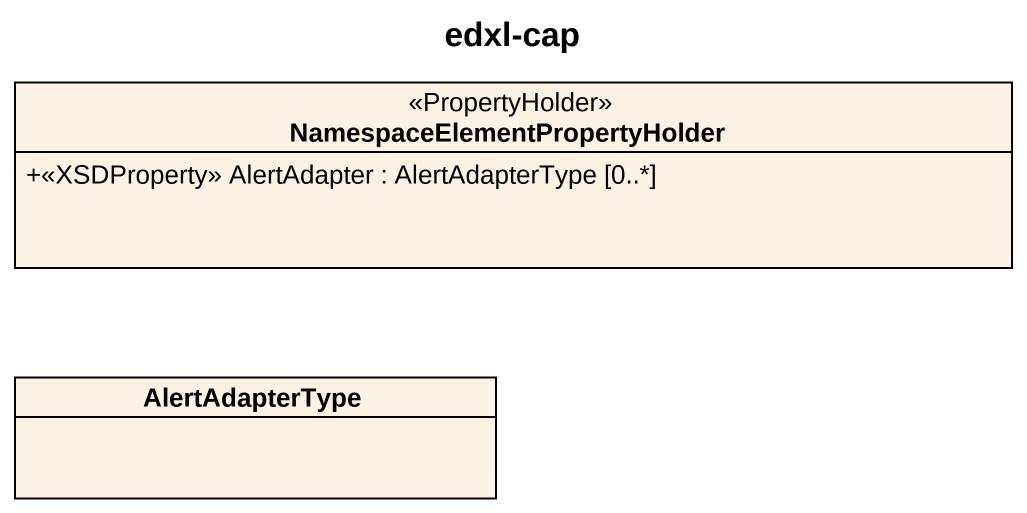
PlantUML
@startuml
title edxl-cap
hide circle
hide empty members
skinparam classAttributeIconSize 0
class "NamespaceElementPropertyHolder" as NamespaceElementPropertyHold <<PropertyHolder>> {
  +<<XSDProperty>> AlertAdapter : AlertAdapterType [0..*]
}
class AlertAdapterType
@enduml
